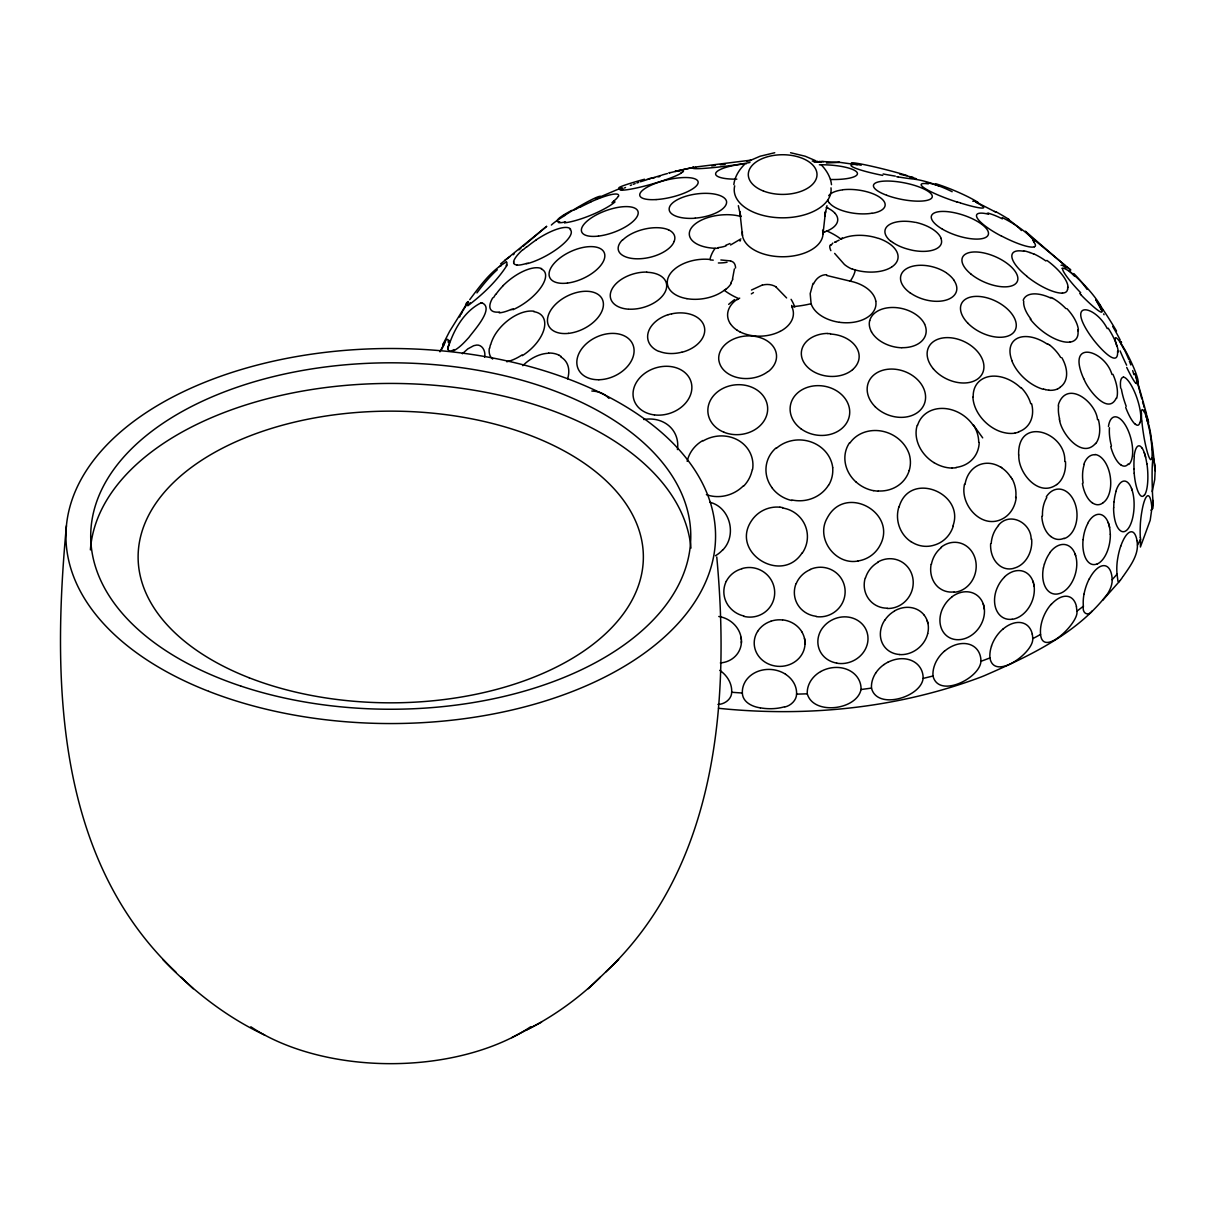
<?xml version="1.0" encoding="UTF-8"?>
<svg xmlns="http://www.w3.org/2000/svg" width="1216" height="1216" viewBox="0 0 1216 1216"><rect width="100%" height="100%" fill="white"/><g stroke="black" fill="none" stroke-linecap="round" stroke-linejoin="round"><path stroke-width="1.5" d="M978.713 442.335L978.713 441.986A32.482 28.135 36 0 0 973.286 424.87L982.695 437.866M1076.92 611.678C1078.744 622.987 1040.972 659.954 1040.455 632.518A27.375 16.294 -65.2 0 1 1041.656 622.41A27.178 16.006 -65.5 0 1 1051.11 604.367M1154.592 467.263L1154.562 464.877A27.451 1.626 82.8 0 0 1154.41 463.053M805.022 643.918L804.992 641.866M820.663 671.551A27.178 22.937 -14.4 0 0 811.786 679.364A27.269 23.074 -14.1 0 0 809.795 682.556A27.375 23.21 -13.3 0 0 807.257 691.874A27.451 23.286 -13.2 0 0 807.287 693.804C813.306 715.54 856.839 710.19 861.034 689.457A27.436 23.165 -16.6 0 0 860.654 684.806A27.36 23.089 -16 0 0 858.192 678.528A27.132 22.8 -14.8 0 0 824.554 669.727A27.102 22.8 -14.7 0 0 820.694 671.566M861.019 689.563L861.034 689.502A372.704 215.186 0 0 0 871.492 688.074A27.451 22.481 -30.4 0 1 873.772 676.567A27.269 22.238 -31.1 0 1 875.626 673.193M785.536 674.272A27.208 23.119 3.6 0 1 793.835 682.921A27.36 23.332 2.9 0 1 796.237 689.442A27.436 23.423 2.2 0 1 796.571 694.123C796.571 700.082 790.947 705.614 784.989 706.937M66.424 525.753C52.136 679.166 55.024 858.42 175.864 972.101M719.796 670.335A27.132 22.526 21.9 0 1 729.144 680.778A27.36 22.891 21.3 0 1 731.409 687.542A27.436 23.013 20.7 0 1 731.667 692.254C731.758 698.926 724.69 704.398 717.942 704.414M741.365 642.96L741.426 640.908M484.576 357.215C486.142 351.196 481.779 343.049 474.711 345.481A29.488 13.665 -59.4 0 0 473.632 345.739L467.795 348.886L462.354 353.75M822.989 234.202L825.497 211.523L824.676 216.342L826.986 205.686M1015.694 496.934L1015.634 497.602M733.826 184.665C734.646 177.004 739.009 169.951 744.359 164.57M931.106 564.315L931.061 564.589A24.639 21.493 -73.6 0 0 937.673 586.705A25.126 21.964 -72.6 0 0 939.816 588.407A25.521 22.314 -69.9 0 0 953.42 591.979L954.058 591.964M1116.288 398.042C1108.11 415.735 1088.335 389.713 1084.474 380.258A29.488 12.479 58 0 1 1083.714 378.586M449.038 344.994C454.602 328.335 464.755 311.068 480.852 302.966M869.668 320.629L869.379 322.164A28.941 19.426 13.7 0 0 870.337 329.308A28.895 19.365 13.8 0 0 871.507 331.831M1152.206 491.598L1154.714 479.651L1155.109 471.063A372.704 215.186 0 0 0 1154.562 464.877M1140 422.56L1139.97 422.682A25.004 7.083 71.3 0 0 1136.382 396.446A25.004 7.083 71.3 0 0 1123.356 377.051M952.964 525.859C964.896 493.635 911.438 470.987 899.627 505.218A29.488 26.995 70.9 0 0 899.05 506.966M909.234 470.47L909.37 470.014A32.619 30.005 21.1 0 0 909.37 454.662A32.482 29.868 21.1 0 0 908.565 452.413A33.303 29.594 23.1 0 0 880.87 430.95A33.303 29.594 23.1 0 0 849.893 443.065M909.249 470.41L909.264 470.349A33.197 30.415 25.1 0 1 902.53 481.87A33.729 30.947 30.1 0 1 878.271 490.975M917.198 425.296L916.818 426.664A32.68 26.798 40.9 0 0 933.934 462.642M618.473 196.369L618.579 196.065A32.68 6.019 -26.1 0 0 596.706 199.394M732.488 279.072L734.388 268.903M506.662 265.802C496.569 281.443 482.57 294.546 467.81 305.794M726.286 581.339L726.438 581.02A25.293 24.73 15.2 0 1 741.866 568.769M813.048 283.358L810.19 293.634L811.102 303.711A32.878 21.082 6.5 0 0 839.116 322.255M467.765 302.298L468.19 301.492L449.601 331.36L442.685 344.873L445.512 341.179M459.572 317.026L460.302 315.704M461.016 314.412L462.399 311.934M463.053 310.764L463.646 309.67M464.223 308.651L466.929 303.802M467.005 303.65L467.552 302.678M828.582 485.366L828.765 485.047A32.619 30.476 -3.8 0 0 832.793 470.045A32.482 30.339 -3.8 0 0 832.656 467.719M849.513 442.822L848.692 444.098A32.68 29.245 31.6 0 0 856.186 482.159M1095.601 443.369C1082.225 459.146 1062.191 434.401 1059.683 420.827M469.726 299.668C480.077 285.958 490.58 271.107 505.643 262.398M1122.474 577.311L1120.377 580.245M1122.991 576.582C1129.39 567.264 1137.614 556.715 1137.416 545.194A372.704 215.186 0 0 0 1140.547 539.159A27.451 6.126 -85.6 0 1 1140.395 537.305M500.551 263.948L546.653 226.374M802.119 552.87C781.371 585.276 728.384 551.365 752.598 519.247A29.488 29.397 18.6 0 1 753.783 517.758A30.506 30.4 10.3 0 1 779.927 507.194M1120.21 580.488L1102.699 600.278M605.614 972.101C717.501 866.628 730.071 701.146 716.771 556.974M722.745 550.027C737.124 535.466 730.33 507.467 710.022 502.299M743.721 486.081L744.07 485.701A32.619 29.625 -26.5 0 0 751.762 471.717A32.482 29.503 -26.5 0 0 752.324 469.437M998.351 525.342C1009.918 511.191 1031.244 523.032 1031.153 539.205M526.042 1030.256C553.265 1016.546 578.497 998.503 600.294 977.193M588.301 988.745L618.655 959.53M1119.252 581.628L1117.975 581.339L1117.048 574.134A27.451 9.834 -79.5 0 1 1116.896 572.25A27.375 9.789 -79.6 0 1 1117.185 561.99A27.269 9.546 -79.7 0 1 1117.793 557.931A27.178 9.409 -79.7 0 1 1120.726 546.121M1117.048 574.134A372.704 215.186 0 0 1 1112.169 579.652C1112.382 584.501 1110.238 589.669 1107.563 593.818C1077.33 633.673 1028.934 656.275 984.276 675.716L980.947 677.054C897.606 708.335 806.786 717.364 718.504 708.29M775.884 448.05L774.714 449.145A32.68 30.476 11.7 0 0 771.932 487.57M522.91 246.422L546.531 226.419M520.919 248.14L518.958 249.842M1092.242 610.903C1088.259 616.694 1081.921 613.487 1083.38 606.206A27.451 13.27 -72.8 0 1 1083.243 604.322A27.375 13.224 -72.9 0 1 1084.003 594.107M513.182 254.752L514.11 253.977M1056.719 484.515C1039.148 497.466 1019.13 474.134 1018.795 456.806A29.488 20.885 66.8 0 1 1018.719 455.012M1095.038 454.48A25.019 14.303 82.6 0 1 1110.178 476.125A25.019 14.303 82.6 0 1 1102.851 502.862L1102.866 502.922M1102.73 503.014L1102.638 503.074A25.521 13.862 85.4 0 1 1093.746 503.682A25.126 13.604 83.8 0 1 1092.105 502.558M740.894 238.898L730.573 244.978M563.631 215.658L564.513 215.126M751.488 290.031L762.31 285.03M680.914 173.28L680.99 173.234A33.258 3.846 -15.9 0 1 650.043 184.619A33.258 3.846 -15.9 0 1 620.236 190.091M702.863 440.511L701.419 441.378A32.68 30.385 -14.9 0 0 687.177 461.335M574.104 210.034L575.609 209.198M780.17 331.39L780.322 331.314A32.878 21.918 -2.5 0 0 791.783 306.706A73.279 42.302 0 0 0 811.102 303.711M511.754 1037.674L541.546 1022.139M832.838 243.063L830.938 245.404M839.116 240.16L834.632 242.242A35.963 3.45 -12.3 0 0 835.97 242.182M750.09 160.527L760.137 156.226L774.744 152.73M453.355 350.953C459.511 347.776 464.254 342.502 468.874 337.47C473.83 330.524 495.231 307.709 481.673 302.784M624.386 188.009L625.541 187.492M1064.106 538.232L1063.681 538.414A25.521 17.191 -88 0 1 1052.782 537.791A25.126 16.887 -89.8 0 1 1050.898 536.454M595.43 198.907L621.254 187.918M630.359 185.455L631.636 184.954M633.369 184.285L635.132 183.616M636.91 182.978L638.689 182.354M640.467 181.746L647.338 179.588M648.903 179.132L650.423 178.706M681.978 352.26L682.617 352.078A28.895 19.745 -12.2 0 0 700.522 320.142A29.017 19.821 -12.1 0 0 671.718 313.819M651.913 178.311L654.77 177.597M669.028 172.794L670.046 172.535M694.002 167.261L674.986 171.395L693.226 167.413M658.038 176.882L659.817 176.548M711.694 165.908L715.282 165.376M858.01 561.017C835.407 565.47 815.465 538.445 827.108 518.244A29.488 28.713 66.6 0 1 828.02 516.602C846.549 484.409 896.891 512.97 880.384 544.662A30.339 29.974 70.1 0 1 858.01 560.956M695.476 167.033L750.789 160.162M720.343 164.768L725.146 164.373M548.614 353.248L547.2 353.339A32.68 22.846 -43.5 0 0 522.804 365.682M826.439 162.99L839.466 162.366L821.742 161.485M887.209 608.167L886.601 608.167A25.521 23.879 -53.4 0 1 872.419 602.908A25.126 23.545 -57.1 0 1 870.337 600.902A24.639 23.074 -58.6 0 1 865.123 578.223M720.86 259.966L730.679 260.908M646.714 272.293L647.444 272.308A28.941 17.389 -15.6 0 1 665.076 292.068A28.941 17.389 -15.6 0 1 628.687 309.153M815.738 161.226L817.441 161.302M812.242 161.074L814.006 161.15M826.698 275.485L850.197 281.154A32.878 21.143 6.2 0 1 875.778 301.051M816.164 616.284L815.526 616.193A25.521 24.685 -23.1 0 1 801.374 609.262A25.126 24.396 -27.5 0 1 799.383 607.027A24.639 23.925 -29.7 0 1 795.963 583.847M838.341 162.154L857.265 164.768M898.229 176.958L896.709 176.73M534.082 311.25L532.942 311.114A32.68 18.65 -42.1 0 0 498.621 329.627A32.999 18.362 -42.6 0 0 494.942 334.856A33.425 17.921 -43.8 0 0 490.671 344.706M686.949 298.665L687.207 298.71A32.878 19.623 -8.3 0 0 724.28 290.29A31.54 25.87 73 0 0 726.271 288.709M790.567 152.73L805.19 156.226L815.237 160.527M760.274 707.849C752.309 706.724 742.642 702.24 742.338 693.014A27.451 23.408 5.8 0 1 745.028 682.024A27.269 23.241 4.8 0 1 747.08 679.045A27.178 23.119 4.4 0 1 756.109 672.129A27.102 22.998 3.9 0 1 785.627 674.287M1045.319 389.5L1043.556 389.074M743.827 615.98L743.113 615.813A25.521 24.7 20.9 0 1 729.57 607.225A25.126 24.472 19.3 0 1 727.73 604.778A24.639 24.031 17.8 0 1 726.256 581.324M899.855 174.192L913.277 177.475M956.84 201.81L958.223 202.251A33.182 4.393 19.1 0 0 960.336 202.814M974.381 201.172L972.77 201.233M974.822 201.339L994.627 211.554M541.652 268.645L540.877 268.341A32.68 14.182 -38.4 0 0 508.075 281.078A32.999 13.786 -38.6 0 0 503.196 285.532M1001.482 236.01L1002.987 236.77A32.68 6.475 27.1 0 0 1034.466 246.787M264.693 1035.059C226.085 1017.002 192.189 990.219 162.838 959.53M1150.929 510.173L1152.89 508.379L1153.178 502.375A27.451 2.265 88.6 0 1 1153.026 500.506M1000.814 467.005L1001.695 467.567M776.158 287.174L786.615 297.935M1026.699 276.29L1027.991 277.294A32.68 10.397 33.8 0 0 1062.495 293.102M1067.086 267.246L1070.794 269.998L1033.919 239.582L1025.346 231.253L1065.262 265.726M181.199 977.193L193.177 988.745M1081.009 294.85C1082.985 297.13 1110.573 324.459 1099.416 305.49M820.967 164.555C826.318 169.951 830.665 177.004 831.501 184.665M1095.844 299.714L1102.654 310.08M570.623 229.231L570.289 228.821A32.68 9.85 -33 0 0 541.819 236.33A32.999 9.363 -32.9 0 0 536.21 239.826M1030.226 319.063L1031.183 320.279A32.68 14.774 39 0 0 1065.566 342.061A32.999 15.2 40 0 0 1069.867 342.061M953.952 280.151L953.268 279.224A28.941 16.948 15.9 0 0 946.306 272.84M1107.274 328.639C1095.312 305.064 1065.262 299.577 1090.615 335.89A29.488 7.995 52.4 0 0 1091.786 337.41C1094.339 341.529 1118.826 371.427 1117.58 351.166M1010.648 476.626L1012.001 478.937M834.647 253.399L844.466 264.526A33.546 32.908 -68.8 0 0 852.462 269.268M1103.596 313.91L1104.067 314.731M1100.632 308.575L1099.994 307.42M1101.027 309.29L1101.848 310.764M1098.58 304.882L1099.249 306.113M1098.367 304.502L1095.768 299.683M924.586 324.17L924.829 324.702A29.002 19.714 13.5 0 1 901.968 347.685M1111.956 374.482C1104.903 349.95 1065.763 338.398 1083.638 378.586M1011.818 360.711L1012.67 362.687A32.68 19.228 42.4 0 0 1043.495 389.348M1108.232 522.546L1108.87 524.415M1075.02 553.766L1075.658 555.682M1131.549 488.482L1132.157 490.276M1032.931 581.172L1033.554 583.163M927.139 620.51L927.975 623.489M1144.271 452.595L1144.834 454.328M983.227 603.942L983.82 605.994M1146.004 415.978L1146.506 417.666M1030.758 403.742L1030.651 403.347A32.482 25.262 42 0 0 1021.06 387.539M1146.141 414.595L1148.542 422.484L1147.007 415.902M1141.794 396.842L1135.09 373.616L1137.401 382.417M1142.082 397.814L1142.63 399.775M1142.903 400.748L1146.612 414.398M1144.834 409.929L1145.518 412.391M1143.724 405.946L1144.104 407.314M1097.516 419.642C1096.026 402.344 1067.648 379.742 1058.665 403.727A30.704 18.696 60.5 0 0 1058.285 405.886M1143.344 404.563L1142.569 401.706M1146.81 418.73L1147.281 420.493M1145.153 455.438L1145.624 457.246M1141.794 398.863L1139.894 391.826M1139.529 390.458L1138.814 387.767M1137.568 383.086L1138.678 387.25M1109.19 525.57L1109.615 527.486M804.475 638.339L804.87 640.543M738.34 205.686L740.65 216.342L739.83 211.523L742.49 235.661M1033.843 584.379L1034.162 586.37M1076.418 606.693L1076.905 611.162A372.704 215.186 0 0 0 1083.38 606.206M741.061 637.351L741.35 639.586M984.078 607.24L984.337 609.262M1077.878 329.84L1078.014 330.737M991.526 646.046A27.451 18.954 -56 0 0 989.93 657.932C994.05 681.492 1033.889 652.521 1032.718 638.658A27.436 18.483 -57.9 0 0 1032.247 634.129M944.391 651.198A27.178 20.596 -45.3 0 0 936.624 660.714A27.269 20.748 -45.2 0 0 934.937 664.286A27.451 21.022 -44.7 0 0 932.991 675.99C938.539 698.85 980.02 678.285 980.932 661.306A372.704 215.186 0 0 0 989.93 657.932M871.492 688.074C876.842 710.478 921.074 697.285 923.111 678.406A372.704 215.186 0 0 0 932.991 675.99M1064.775 461.487C1066.402 432.318 1017.382 415.249 1018.658 454.997M1140.547 539.159L1140.41 547.018L1150.199 520.266L1151.871 508.531A372.704 215.186 0 0 0 1153.178 502.375M972.922 397.039L973.013 398.438A32.68 23.362 43.5 0 0 998.275 430.753A32.999 23.955 44.3 0 0 1004.294 432.653A33.425 24.7 46.2 0 0 1015.132 433.109M1112.169 579.698L1112.169 579.758A27.436 12.646 -74.1 0 0 1111.698 575.198A27.36 12.692 -73.8 0 0 1110.026 570.015A27.132 12.631 -73 0 0 1089.399 578.786M822.594 230.158A40.341 23.286 0 0 1 784.107 256.743A40.341 23.286 0 0 1 742.414 231.815M669.256 172.93A32.665 3.177 -18.2 0 1 682.434 172.292M682.115 172.383A33.166 3.618 -16.8 0 1 680.945 173.128M622.592 189.346A32.482 1.991 -12.8 0 1 621.589 189.438M623.17 189.027A32.619 2.006 -12.8 0 1 619.172 188.936M622.577 187.933A33.592 2.067 -14.4 0 1 644.541 179.238M646.958 179.345A33.714 1.246 -17.1 0 1 651.092 178.053M651.183 178.342A33.425 1.596 -17.1 0 1 660.942 175.423M661.945 175.043A32.999 2.538 -17.5 0 1 667.462 173.523M718.094 248.246A31.54 30.689 -75.2 0 1 715.13 248.292A32.878 16.553 -5.5 0 1 689.533 235.858A32.938 16.553 -5.6 0 1 725.876 214.715L726.195 214.685A32.878 16.598 -5.7 0 1 741.061 216.539M891.541 267.11A32.908 17.966 7.9 0 1 855.334 269.982A73.279 42.302 0 0 1 850.197 281.154M724.265 290.29A73.279 42.302 0 0 0 738.401 298.452A32.878 21.979 -2.2 0 0 730.238 323.562M715.13 248.307A73.279 42.302 0 0 0 709.946 259.449A32.878 19.745 -8.3 0 0 675.716 268.219A32.923 19.669 -8.4 0 0 673.801 269.876L673.649 269.937A32.954 19.73 -8.5 0 0 674.667 294.196A32.923 19.669 -8.4 0 0 686.918 298.65M824.63 231.785A31.54 25.186 75 0 0 826.91 230.979A73.279 42.302 0 0 1 841.062 239.172A32.908 17.966 7.9 0 1 878.119 238.306L878.378 238.275A32.923 18.073 8 0 1 888.182 242.881A32.954 18.027 8.1 0 1 891.738 266.988M695.172 218.226A28.88 11.993 -7.7 0 1 669.849 211.706A28.88 11.856 -7.6 0 1 669.21 209.836L669.195 209.638A28.941 11.886 -7.8 0 1 695.537 194.089A28.941 11.886 -7.8 0 1 726.438 200.974A28.895 12.13 -8.4 0 1 726.59 202.51A29.002 12.175 -8.3 0 1 695.187 218.135M739.89 241.011A18.514 1.292 -29.5 0 1 740.529 240.662M729.995 243.504A35.963 30.111 -34.9 0 1 725.891 245.191M726.013 245.89A33.546 31.251 -44.6 0 1 718.078 247.623M713.245 260.148A31.54 9.5 11.8 0 1 710.311 259.905M826.272 207.374A32.938 15.702 2 0 1 828.309 208.346M828.294 208.346A32.923 15.702 2 0 1 834.936 213.195M835.058 213.347A32.878 15.717 1.9 0 1 826.941 231.01M824.722 232.058A33.546 26.767 70.7 0 1 823.095 232.575M892.65 242.455A29.032 14.075 12.5 0 1 891.024 241.224M892.757 242.425A28.971 13.847 12.7 0 0 909.598 249.599A28.895 13.756 12.7 0 0 913.17 250.435A28.926 13.756 13.5 0 0 940.85 238.23M890.781 241.27A28.926 14.045 12.4 0 1 888.227 225.431A28.926 14.045 12.4 0 1 915.01 222.33M915.77 222.376A29.002 14.03 13.3 0 1 941.047 238.245M842.369 237.986A31.54 3.663 -33.4 0 1 840.484 238.99M855.38 269.998A31.54 30.917 -82 0 1 852.538 269.055M830.847 250.633A18.514 4.94 49.2 0 1 830.513 244.902M901.664 347.776A28.865 19.471 14.1 0 1 871.462 331.846M869.729 320.644A28.941 19.441 13.2 0 1 895.326 307.557A28.941 19.441 13.2 0 1 924.662 324.17M875.809 301.264A32.938 21.219 6.5 0 1 839.435 322.286M813.626 283.799A19.608 15.565 82.6 0 1 826.667 274.71M830.513 334.05A28.895 21.067 5.8 0 1 858.466 361.091L858.314 361.486A28.941 21.326 5.7 0 1 852.568 369.649M827.655 333.625A28.941 21.326 5.7 0 1 830.482 333.67M852.598 369.664A29.002 21.417 6.2 0 1 804.703 363.751A29.002 21.417 6.2 0 1 827.579 333.412M768.314 371.534A28.926 21.341 -4.1 0 0 767.342 340.997A28.926 21.341 -4.1 0 0 726.028 343.794A28.85 21.371 -3.7 0 0 718.717 359.054A28.926 21.341 -4.1 0 0 719.173 361.806A28.986 21.417 -5 0 0 738.462 377.796A28.986 21.417 -5 0 0 767.6 371.822M737.124 330.235A32.878 21.918 -2.5 0 1 730.497 323.882M791.631 305.444A31.54 6.293 51.8 0 1 792.604 307.45M780.034 331.406A32.954 22.01 -2.5 0 1 739.769 331.755M739.754 331.77A32.938 22.055 -2.4 0 1 737.002 330.159M739.708 298.118A31.54 3.754 -35.9 0 1 737.215 299.683M728.673 304.365A33.546 2.63 -34.8 0 1 734.555 299.562M751.321 293.907A35.963 5.046 -31.6 0 1 753.464 292.57M762.341 285.152A18.514 17.799 -59.7 0 1 776.264 286.976M791.084 299.318A33.546 12.175 44.8 0 1 794.778 307.055M681.857 352.169A28.986 19.851 -13.2 0 1 659.239 351.378M658.768 351.409A28.926 20.018 -13.5 0 1 648.113 332.85A28.926 20.018 -13.5 0 1 668.131 314.655M668.162 314.731A28.895 19.973 -12.4 0 1 671.703 313.774M627.973 309.153A28.926 17.51 -15.7 0 1 611.876 289.317A28.926 17.51 -15.7 0 1 646.806 272.095M727.031 262.246A33.546 8.755 10.8 0 1 718.367 262.975M730.573 261.151A18.514 9.363 -57.7 0 1 735.574 268.022M732.792 279.209A35.963 31.814 27.1 0 1 730.786 282.872M731.333 283.313A33.546 28.91 52.6 0 1 726.423 288.876M674.257 241.3A29.047 14.501 -13.1 0 1 673.679 242.546A28.926 14.455 -13.1 0 1 651.7 256.88A28.926 14.455 -13.1 0 1 623.762 255.998L623.443 255.831A29.002 14.212 -13.6 0 1 622.242 240.099M622.607 240.145A28.926 14.197 -14.3 0 1 668.526 229.824M668.435 229.778A28.986 14.501 -13.7 0 1 674.196 241.3M819.371 164.783A29.944 7.22 3 0 1 856.93 172.262A29.944 7.22 3 0 1 830.574 179.482M746.685 160.998A32.68 1.17 -8.9 0 1 750.728 160.497M749.968 162.458A33.258 2.234 -7.2 0 1 711.649 167.762A33.258 2.234 -7.2 0 1 693.15 167.747M693.698 167.686A32.482 0.866 -3.4 0 1 693.272 167.641M695.78 167.458A32.619 0.882 -3.4 0 1 693.105 167.185M736.835 179.147A29.944 7.418 -5.4 0 1 715.996 172.672A29.944 7.418 -5.4 0 1 746.305 163.75M823.673 161.652A33.714 0.806 2.9 0 1 818.961 161.47M821.378 162.26A33.698 1.885 1.9 0 1 814.082 162.169M882.725 175.393A33.288 3.77 11.1 0 1 853.282 164.449M852.614 164.297A32.482 2.538 15.3 0 1 853.419 164.327M852.446 164.038A32.619 2.538 15.3 0 1 861.232 165.209M851.443 162.807A33.592 1.991 14.1 0 1 873.59 166.683A33.592 1.991 14.1 0 1 906.969 175.53M909.796 176.882A32.999 1.155 11.2 0 1 912.958 177.688M913.049 177.764A32.68 1.353 10.2 0 1 898.229 176.958M895.31 176.122A33.546 2.782 10.9 0 1 883.15 173.964M960.549 203.011A32.665 3.374 19.1 0 0 983.622 207.176A32.999 3.344 20.2 0 0 982.574 206.066M956.962 201.993A33.258 4.864 19.3 0 1 925.178 188.571A33.258 4.864 19.3 0 1 928.34 183.859M926.288 182.886A32.482 5.168 23.6 0 1 927.61 183.099M926.942 182.719A32.619 5.198 23.7 0 1 939.056 185.957M935.697 183.707A33.592 4.575 22.7 0 1 978.439 202.646M975.627 201.78A33.714 2.827 22.3 0 1 978.287 203.194M976.843 202.753A33.425 3.01 21.8 0 1 982.194 205.914M1034.39 246.742A32.999 6.612 28.2 0 0 1035.409 245.738A33.425 6.551 29.9 0 0 1033.813 242.045M1001.437 236.086A33.258 7.98 26.7 0 1 977.36 218.226A33.258 7.98 26.7 0 1 988.35 214.168M987.21 213.18A32.482 8.725 30.9 0 1 988.942 213.651M988.578 213.286A32.619 8.77 30.9 0 1 1002.364 218.865M1002.258 217.588A33.592 8.178 30.2 0 1 1034.026 241.011M1032.87 240.51A33.714 6.46 30.5 0 1 1034.314 242.273M1026.866 276.23A33.379 11.886 32.8 0 1 1023.826 251.302M1023.553 250.754A32.543 12.783 36.4 0 1 1029.998 252.609M1029.937 252.502A32.482 12.89 36.7 0 1 1033.767 254.098M1033.661 253.794A32.65 12.935 36.6 0 1 1045.897 260.984M1046.9 260.406A33.592 12.464 36.4 0 1 1068.028 287.386M1067.633 287.143A33.714 10.898 37.3 0 1 1067.709 289.058M1067.557 288.967A33.425 10.883 36.7 0 1 1065.292 292.463A32.999 10.686 34.9 0 1 1062.419 293.041M1030.925 319.002A33.683 16.294 37.4 0 1 1023.705 301.112M1023.188 300.306A33.075 16.614 36 0 1 1050.715 298.026M1050.715 297.342A32.482 17.298 40.8 0 1 1052.782 298.498M1052.813 298.254A32.619 17.374 40.8 0 1 1065.9 308.606M1066.934 308.651A33.44 16.994 40.9 0 1 1078.425 330.098M1077.954 330.706A33.85 15.778 43.1 0 1 1076.996 337.607A33.714 15.762 42.6 0 1 1075.689 339.386A33.425 15.641 41.9 0 1 1069.898 342.106M1011.94 360.559A33.258 20.353 40.1 0 1 1017.762 338.139A33.258 20.353 40.1 0 1 1047.417 344.234M1047.66 343.733A32.482 21.554 42.9 0 1 1049.636 345.238M1049.742 345.055A32.619 21.645 42.9 0 1 1060.702 357.489M1061.887 357.747A33.592 21.584 43.5 0 1 1060.048 387.25M1060.17 387.387A33.714 20.611 46.1 0 1 1057.616 388.831M1057.662 388.907A33.425 20.383 45.3 0 1 1048.937 390.275M1048.876 390.123A33.075 19.806 43.4 0 1 1045.35 389.622M973.226 397.115A33.258 24.244 40.3 0 1 989.003 376.58A33.258 24.244 40.3 0 1 1020.741 387.843M1031.624 403.758A33.592 25.597 43.3 0 1 1018.522 431.832M1018.658 432.09A33.714 25.019 47.1 0 1 1015.086 433.002M933.964 462.582A32.999 27.406 41.4 0 0 939.998 465.606A33.425 28.211 43.1 0 0 951.915 468.069M917.548 425.448A33.258 27.436 36.5 0 1 941.898 408.409A33.258 27.436 36.5 0 1 972.998 425.007M979.214 442.487A33.592 28.758 38.4 0 1 956.08 467.415M956.171 467.734A33.714 28.576 43.9 0 1 951.9 467.947M878.271 491.158A33.714 30.993 32.7 0 1 873.666 490.595M873.666 490.717A33.425 30.598 32.1 0 1 861.718 486.172A32.999 29.807 31.4 0 1 856.231 482.114M776.264 448.415A33.288 30.537 5.4 0 1 810.814 441.864A33.288 30.537 5.4 0 1 832.747 467.719M828.37 485.397A33.592 31.494 0.5 0 1 791.95 499.974M791.814 500.521A33.334 31.662 7.1 0 1 771.871 487.616M703.122 440.922A33.258 30.37 -16 0 1 738.325 440.314A33.258 30.37 -16 0 1 752.598 469.452M743.402 485.792A33.592 30.841 -24.4 0 1 706.39 494.669M643.75 419.52A33.258 28.85 -31.5 0 1 677.434 449.586M591.842 391.035A33.303 25.84 -37.4 0 1 608.927 398.377M560.804 356.957A33.197 22.329 -38.5 0 1 567.629 378.83M559.223 355.376A33.774 22.739 -38.9 0 1 561.184 356.531M548.705 353.035A33.546 22.876 -40.6 0 1 559.269 355.315M533.794 311.691A33.258 18.59 -39.3 0 1 544.054 329.065A33.258 18.59 -39.3 0 1 522.318 355.65M522.09 354.92A32.482 16.051 -39.9 0 1 506.783 361.76M492.647 359.039A33.592 17.237 -41 0 1 489.288 348.414M489.759 348.202A33.714 17.89 -44.3 0 1 490.428 344.782M541.257 269.01A33.258 14.288 -35.7 0 1 540.968 287.386A33.258 14.288 -35.7 0 1 512.909 309.73M513.122 308.788A32.482 11.674 -35.2 0 1 511.085 309.73M511.206 309.396A32.619 11.719 -35.2 0 1 499.244 312.877M499.639 311.995A33.592 12.631 -36.5 0 1 492.754 297.814M493.635 297.525A33.714 12.981 -39.8 0 1 495.611 294.363M495.976 294.287A33.425 13.118 -39.4 0 1 503.302 285.547M570.106 229.535A33.303 10.154 -29 0 1 560.47 246.362A33.303 10.154 -29 0 1 527.85 263.507M528.124 263.188A32.482 7.646 -29 0 1 526.254 263.781M526.665 263.386A32.619 7.676 -29 0 1 517.043 265.103M517.043 264.921A33.197 8.223 -30.5 0 1 513.593 262.838M513.73 262.762A33.546 8.345 -32.5 0 1 513.79 261.866M513.593 261.987A33.805 8.345 -33 0 1 522.485 249.949M523.214 249.766A33.714 8.299 -33.6 0 1 526.3 247.061M526.786 247.03A33.425 8.527 -33.3 0 1 536.286 239.886M615.038 201.917A33.197 7.022 -22.1 0 1 564.589 222.832M614.065 201.142A33.774 7.038 -22.3 0 1 611.967 202.707M565.714 222.163A32.482 4.317 -21.4 0 1 564.224 222.452M565.06 222.026A32.619 4.332 -21.4 0 1 558.357 222.513M559.755 221.738A33.592 4.682 -23 0 1 571.915 210.353M575.882 209.167A33.714 4.271 -26 0 1 579.774 207.085M580.275 207.161A33.425 4.575 -25.8 0 1 590.839 201.993M590.915 201.856A32.999 5.502 -25.8 0 1 596.691 199.363M618.047 196.627A33.546 6.627 -23.7 0 1 613.366 201.339M915.162 179.314A30.157 5.7 20.4 0 1 952.158 191.718M1112.929 374.315A30.339 14.182 61.6 0 1 1116.622 398.438M565.607 214.822A30.415 2.721 -31.4 0 1 591.462 199.743A30.415 2.721 -31.4 0 1 600.187 197.494M551.35 225.051A28.956 3.922 -28.3 0 1 564.847 215.506M600.978 197.038A29.488 2.675 -32.2 0 1 601.084 197.068M994.49 211.417A30.582 2.037 30.1 0 1 996.132 212.344M995.737 211.63A30.066 3.207 30 0 1 1009.28 219.594M1009.356 220.202A29.29 4.271 33 0 1 1021.425 230.523M1007.836 219.23A29.488 3.481 29.8 0 1 1009.402 220.202M1092.074 502.725A24.639 13.254 83.3 0 1 1082.422 483.512M1083.106 482.98A25.293 13.452 82.4 0 1 1084.262 464.421M1083.942 464.01A25.855 14.759 81 0 1 1094.962 454.738M1098.398 419.642A30.339 18.696 66.4 0 1 1095.753 443.582M1059.744 420.827A29.488 16.857 62.8 0 1 1059.258 419.079M1059.668 419.125A30.126 17.51 62.5 0 1 1058.574 406.098M741.821 568.632A25.141 24.715 27.7 0 1 774.668 591.675A25.141 24.715 27.7 0 1 743.736 616.33M782.602 507.999A29.26 29.017 -6 0 1 802.332 553.006M779.912 507.224A30.902 30.628 -5.6 0 1 782.663 507.589M1073.819 273.57A25.293 4.849 50.5 0 1 1087.104 289.423M1061.066 265.27A25.141 3.572 50.3 0 1 1066.098 267.991M1069.29 270.879A25.141 3.572 50.3 0 1 1074.23 275.956M1132.689 370.622A25.323 3.77 68.9 0 1 1133.874 374.619M1129.375 361.167A25.247 3.906 68.2 0 1 1130.85 364.982M1124.01 348.977A25.369 3.815 68.2 0 1 1128.813 359.48M1120.483 343.155A25.43 3.466 67.9 0 1 1123.523 348.597M1121.198 341.909A25.521 1.398 60.6 0 1 1120.194 341.878M1121.228 341.666A25.126 1.322 59.3 0 1 1121.471 342.38M1112.731 326.481A24.639 1.338 58.8 0 1 1120.255 340.176M1099.872 305.079A25.293 1.474 57.9 0 1 1116.516 331.056M1061.933 268.371A29.458 5.32 47.2 0 1 1080.69 281.23A29.458 5.32 47.2 0 1 1101.149 307.01M1081.039 294.774A29.488 3.678 45.9 0 1 1079.732 293.436M1080.674 292.722A30.582 4.21 45.9 0 1 1062.556 269.025M1040.577 634.433A372.704 215.186 0 0 1 1032.718 638.658M807.287 693.804A372.704 215.186 0 0 1 796.571 694.123M742.338 693.014A372.704 215.186 0 0 1 731.682 692.254M1153.239 452.641A27.375 1.642 82.8 0 1 1154.258 462.399M1153.3 452.778A27.269 1.854 82.6 0 0 1152.814 448.81A27.178 1.961 82.6 0 0 1151.096 437.274M1147.266 421.45A27.132 2.158 82.7 0 1 1151.202 436.97M1135.972 383.405A24.639 2.25 65.4 0 1 1126.7 367.414M1126.624 365.195A25.293 2.189 64.6 0 1 1120.103 350.862M1116.85 346.119A25.141 3.39 63.8 0 1 1124.587 349.281A25.141 3.39 63.8 0 1 1137.902 382.782M1136.534 380.198A25.521 2.386 67.2 0 1 1136.322 383.542M1136.23 383.314A25.126 2.371 65.9 0 1 1135.653 382.706M1108.186 328.183A30.339 9.485 56.1 0 1 1118.279 351.895M1154.729 466.427A27.436 1.52 87.5 0 1 1155.124 470.744M1152.981 501.038A27.375 2.234 88.5 0 1 1152.358 490.443A27.269 2.022 88.4 0 1 1152.251 486.202A27.178 1.885 88.4 0 1 1153.254 458.554M1153.27 458.614A27.208 1.702 88.3 0 1 1154.166 461.35A27.36 1.626 87.8 0 1 1154.744 466.093M1141.292 412.072A25.384 3.496 79.5 0 1 1144.484 412.361M1144.438 411.874A25.217 3.466 80.7 0 1 1148.71 426.877M1148.816 426.74A25.384 3.314 80.6 0 1 1152.038 449.616M1151.947 449.358A25.414 3.177 80.6 0 1 1151.871 458.128M1151.78 457.718A25.323 3.162 80.6 0 1 1144.013 437.228A25.247 2.979 79.9 0 1 1143.374 433.215A25.369 3.101 79.9 0 1 1141.885 421.177M1141.733 420.675A25.521 3.481 79.6 0 1 1141.505 412.984M1123.417 377.264A25.384 7.19 71 0 0 1123.006 377.31A25.855 7.342 69.8 0 0 1120.696 388.162M1139.818 422.545A25.521 6.308 73.4 0 1 1136.367 424.901A25.126 6.186 72 0 1 1135.349 424.034M1135.44 424.414A24.639 5.989 71.5 0 1 1125.666 407.375M1126.214 406.311A25.293 6.004 70.7 0 1 1121.395 389.09M1151.932 508.455A27.36 5.487 -86.4 0 0 1150.488 499.138A27.132 5.518 -85.7 0 0 1141.961 510.978A27.178 5.715 -85.8 0 0 1140.426 522.941A27.269 5.852 -85.8 0 0 1140.243 527.03A27.375 6.095 -85.7 0 0 1140.319 537.472M1134.239 473.206A25.247 6.475 85.5 0 1 1133.95 469.163M1144.454 494.866A25.323 6.673 86.2 0 1 1134.178 473.222M1134.057 469.194A25.369 6.612 85.5 0 1 1134.3 456.821M1134.133 456.258A25.43 6.977 85.1 0 1 1142.234 448.37M1142.25 448.278A25.217 6.962 86.3 0 1 1146.825 463.813M1146.946 463.752A25.399 6.825 86.1 0 1 1144.499 495.049M1120.65 464.801A24.639 9.713 77.4 0 1 1110.74 446.682M1111.424 445.968A25.293 9.819 76.6 0 1 1109.448 427.743M1108.46 426.497A25.141 10.838 75.4 0 1 1126.487 427.044A25.141 10.838 75.4 0 1 1128.767 464.527M1128.235 463.934A25.521 10.184 79.4 0 1 1122.003 465.546A25.126 9.986 77.9 0 1 1120.635 464.558M1136.96 540.679A27.436 9.15 -80.7 0 1 1137.431 545.042M1120.757 546.182A27.102 9.226 -79.7 0 1 1122.125 542.579L1122.368 542.047A27.132 9.196 -79.6 0 1 1135.607 535.663A27.36 9.211 -80.4 0 1 1136.99 540.618M1114.084 501.767A25.384 10.078 -88.8 0 1 1116.09 491.31M1113.75 507.68A25.262 9.88 -88.8 0 1 1114.023 501.752M1116.014 490.914A25.43 10.366 -89.2 0 1 1129.117 483.983A25.217 10.336 -87.9 0 1 1132.461 491.401L1132.932 493.27A25.278 10.321 -88 0 1 1133.935 499.974A25.399 10.23 -88.1 0 1 1127.399 529.553A25.414 10.108 -88.1 0 1 1119.83 530.206A25.278 10.047 -88.3 0 1 1113.598 507.71M1084.049 594.107A27.269 12.981 -73.1 0 1 1084.946 590.14A27.178 12.829 -73.1 0 1 1089.323 578.71M1083.152 539.585A25.247 13.072 -82.7 0 1 1083.684 535.557A25.369 13.224 -82.7 0 1 1087.773 523.534M1097.303 563.814A25.323 13.27 -82 0 1 1083.076 539.585M1087.742 523.214A25.43 13.558 -83.1 0 1 1105.481 517.758A25.217 13.482 -81.7 0 1 1110.238 534.265M1110.345 534.25A25.399 13.422 -82 0 1 1097.318 563.92M1051.186 604.534A27.132 15.717 -65.4 0 1 1074.458 601.327A27.36 15.823 -66.3 0 1 1076.464 606.647M1043.45 567.933A25.247 15.96 -75.8 0 1 1044.392 563.981M1043.374 567.933A25.323 16.142 -75 0 0 1058.938 593.682A25.414 16.188 -75 0 0 1061.173 592.982A25.399 16.279 -75 0 0 1076.753 565.668A25.278 16.31 -74.8 0 0 1076.373 558.813L1075.962 556.882A25.217 16.31 -74.7 0 0 1072.041 548.644A25.43 16.431 -76.3 0 0 1050.198 552.155M1044.468 564.011A25.369 16.112 -75.8 0 1 1050.198 552.444M1050.867 536.575A24.639 16.492 89.6 0 1 1041.823 516.329M1042.477 515.903A25.293 16.796 88.5 0 1 1046.778 497.511M1046.277 496.842A25.141 17.541 86.9 0 1 1074.336 501.706A25.141 17.541 86.9 0 1 1064.182 538.642M1065.505 461.578A30.339 22.739 70.5 0 1 1056.78 484.622M991.496 646.046A27.269 18.681 -56.4 0 1 992.97 642.322A27.178 18.514 -56.5 0 1 999.795 632.062A27.102 18.346 -56.5 0 1 1002.835 629.174M1002.85 629.204A27.132 18.331 -56.4 0 1 1030.043 628.566A27.36 18.483 -57.4 0 1 1032.262 634.114M1012.183 619.233A25.323 18.605 -66.7 0 1 995.752 591.873A25.247 18.453 -67.6 0 1 997.135 588.042A25.369 18.62 -67.6 0 1 1004.477 577.129M1004.522 576.901A25.43 18.909 -68 0 1 1029.8 575.746A25.217 18.742 -66.3 0 1 1034.117 593.226A25.399 18.757 -66.6 0 1 1014.782 618.777A25.414 18.666 -66.7 0 1 1012.168 619.324M1031.654 539.098A25.354 20.581 -81.2 0 1 1013.81 568.237L1013.308 568.465A25.521 20.049 -80.3 0 1 1000.753 566.428A25.126 19.714 -82.4 0 1 998.731 564.878A24.639 19.274 -83.2 0 1 990.63 543.75M991.207 543.4A25.293 19.669 -84.4 0 1 998.518 525.601M1012.168 478.83A29.002 25.49 72.5 0 1 1015.846 496.858M1016.181 497.724A30.339 26.098 73.7 0 1 1001.938 519.126C981.874 529.188 960.898 505.871 964.182 486.081A29.488 24.335 69.8 0 1 964.455 484.302M965.018 484.485A30.415 25.278 69 0 1 1000.722 467.218M1001.604 467.75A28.986 25.126 70.8 0 1 1010.466 476.748M980.947 661.291A27.436 20.657 -47 0 0 980.476 656.731A27.36 20.626 -46.5 0 0 978.12 650.925A27.132 20.429 -45.4 0 0 944.422 651.274M952.037 596.874A25.369 20.642 -57.2 0 0 943.418 607.012A25.247 20.474 -57.3 0 0 941.701 610.675A25.323 20.611 -56.1 0 0 958.451 639.707A25.399 20.748 -56 0 0 984.033 616.102A25.217 20.687 -55.5 0 0 980.05 598.196A25.43 20.9 -57.5 0 0 952.113 596.676M931.395 564.361A25.293 21.994 -75.2 0 1 941.442 547.519M941.214 547.139A25.141 22.42 -77.5 0 1 975.186 558.737A25.141 22.42 -77.5 0 1 954.074 592.283M953.298 525.996A30.339 28.546 75.3 0 1 934.374 545.072A30.415 28.242 82.5 0 1 910.951 541.561M910.89 541.652A29.032 26.676 75.2 0 1 898.882 506.905M923.126 678.406A27.436 22.238 -33.4 0 0 922.701 673.801A27.36 22.177 -32.7 0 0 920.238 667.766A27.132 21.934 -31.5 0 0 887.786 662.31M875.611 673.193A27.178 22.086 -31.4 0 1 884.062 664.498M884.093 664.529A27.102 21.934 -31.5 0 1 887.771 662.279M924.312 615.326A25.217 22.101 -40.9 0 1 927.686 633.551M927.732 633.597A25.399 22.192 -41.6 0 1 899.293 654.558M899.369 654.482A25.323 22.07 -41.8 0 1 882.71 623.747A25.247 21.964 -43.3 0 1 884.701 620.251M884.746 620.282A25.369 22.131 -43.2 0 1 894.444 611.07M894.55 610.888A25.43 22.374 -43.3 0 1 924.327 615.311M865.503 577.934A25.293 23.651 -60.9 0 1 877.891 562.385M877.739 562.096A25.141 23.91 -63 0 1 912.714 577.509A25.141 23.91 -63 0 1 887.27 608.471M836.76 663.1A25.323 22.952 -22.5 0 1 820.739 630.724A25.247 22.891 -24.3 0 1 822.943 627.441A25.369 23.043 -24 0 1 833.446 619.278A25.43 23.256 -23.5 0 1 864.287 626.59A25.217 22.937 -21.1 0 1 867.236 632.974L867.722 635.132A25.232 22.952 -21.1 0 1 867.89 636.424L867.996 638.476A25.278 22.998 -21.4 0 1 867.008 645.179A25.399 23.074 -22.1 0 1 836.578 663.161M796.237 583.558A25.293 24.578 -33.3 0 1 810.449 569.574M810.358 569.362A25.141 24.685 -30.8 0 1 844.953 588.65A25.141 24.685 -30.8 0 1 816.194 616.603M784.746 706.709A30.081 16.082 1.1 0 1 760.289 707.818M782.678 619.871A25.384 23.514 1.2 0 1 801.77 631.666M801.663 631.59A25.278 23.226 2.7 0 1 803.746 650.514A25.384 23.317 1.8 0 1 787.39 665.319A25.414 23.317 1.2 0 1 772.464 665.41A25.323 23.241 1.2 0 1 757.614 631.393M757.659 631.408A25.247 23.21 -0.6 0 1 759.97 628.322A25.369 23.347 0 0 1 770.914 621.239M771.066 621.148A25.521 23.621 1.2 0 1 782.496 619.962M718.778 616.482A25.43 23.195 25.6 0 1 738.659 630.405A25.217 22.8 26.4 0 1 739.83 649.45A25.399 22.982 25.3 0 1 720.343 662.933M722.623 549.921A30.339 29.458 -74.3 0 1 715.449 555.742M439.949 351.819A24.639 3.268 -67.1 0 1 444.98 342.836M445.968 340.222A25.293 3.724 -67.1 0 1 448.187 342.228M449.114 340.389A25.141 3.618 -64.2 0 1 447.67 349.235M480.898 302.906A29.488 9.181 -54 0 1 481.703 302.738M454.13 349.57A30.339 7.311 -53.2 0 1 448.142 345.937M441.362 349.995A25.43 3.77 -67.4 0 1 444.311 344.25M506.981 264.86A30.704 5.062 -44.4 0 1 506.525 265.909M470.318 302.799A30.339 2.797 -46.4 0 1 466.914 302.374M505.704 262.322A29.488 4.803 -47.7 0 1 506.175 262.246M506.434 261.987A30.126 4.834 -47 0 1 506.251 265.544M499.457 266.532A25.293 3.526 -53.7 0 1 500.87 266.122M476.946 292.904A25.141 3.374 -50.7 0 1 497.283 269.77M509.838 256.667A30.339 1.246 -38.6 0 1 504.655 260.467M829.494 203.057A29.002 11.962 6.9 0 0 868.695 213.651A28.895 11.689 6.6 0 0 871.857 213.195M829.327 203.057A28.865 11.871 7.1 0 1 827.853 200.336M828.704 195.7A28.865 11.871 7.1 0 1 842.369 189.909M842.916 189.742A28.941 11.795 7.4 0 1 881.19 198.345A28.941 11.795 7.4 0 1 872.07 213.347M910.1 292.874A28.941 16.842 15.2 0 1 906.847 268.493A28.941 16.842 15.2 0 1 945.774 272.414M953.815 280.182A28.941 16.826 16.3 0 1 947.355 299.683A28.941 16.826 16.3 0 1 913.018 294.682A28.895 16.614 15.6 0 1 910.206 292.828M830.984 187.857A48.442 27.968 0 0 1 780.93 217.801A48.442 27.968 0 0 1 734.707 185.866M90.394 549.906A300.61 173.554 0 0 1 389.211 383.435A300.61 173.554 0 0 1 690.962 548.127M530.662 1026.775A185.136 106.886 0 0 1 250.83 1026.775M656.078 199.576A29.944 8.922 -13.3 0 0 698.09 181.731A29.944 8.922 -13.3 0 0 652.673 184.498A29.944 8.922 -13.3 0 0 656.078 199.576M970.824 273.965A29.944 13.862 23.6 0 0 1017.169 281.717A29.944 13.862 23.6 0 0 981.677 252.533A29.944 13.862 23.6 0 0 970.824 273.965M967.723 323.046A29.944 17.343 26.4 0 0 1014.95 330.6A29.944 17.343 26.4 0 0 982.452 296.841A29.944 17.343 26.4 0 0 967.723 323.046M875.246 406.782A29.944 23.241 20.4 0 0 924.403 403.742A29.944 23.241 20.4 0 0 889.474 369.117A29.944 23.241 20.4 0 0 875.246 406.782M801.086 428.868A29.944 24.761 9.3 0 0 849.346 416.009A29.944 24.761 9.3 0 0 809.294 386.779A29.944 24.761 9.3 0 0 801.086 428.868M598.85 379.742A29.944 21.462 -24.8 0 0 632.882 344.569A29.944 21.462 -24.8 0 0 584.638 345.374A29.944 21.462 -24.8 0 0 598.85 379.742M598.5 236.086A29.944 11.522 -20 0 0 638.02 211.554A29.944 11.522 -20 0 0 592.861 216.904A29.944 11.522 -20 0 0 598.5 236.086M886.677 195.274A29.944 8.375 11.2 0 0 932.231 196.946A29.944 8.375 11.2 0 0 889.686 181.078A29.944 8.375 11.2 0 0 886.677 195.274M942.4 229.155A29.944 10.701 18.3 0 0 988.243 234.81A29.944 10.701 18.3 0 0 948.966 211.812A29.944 10.701 18.3 0 0 942.4 229.155M933.432 368.934A29.944 20.642 25.8 0 0 982.042 374.178A29.944 20.642 25.8 0 0 951.11 337.82A29.944 20.642 25.8 0 0 933.432 368.934M723.87 432.197A29.944 24.943 -5.3 0 0 767.646 407.816A29.944 24.943 -5.3 0 0 721.787 389.014A29.944 24.943 -5.3 0 0 723.87 432.197M654.451 414.914A29.944 23.788 -17.9 0 0 690.977 381.596A29.944 23.788 -17.9 0 0 641.957 375.638A29.944 23.788 -17.9 0 0 654.451 414.914M568.45 333.382A29.944 18.316 -26.6 0 0 602.391 299.425A29.944 18.316 -26.6 0 0 555.454 304.426A29.944 18.316 -26.6 0 0 568.45 333.382M567.477 283.07A29.944 14.82 -24.7 0 0 604.413 253.126A29.944 14.82 -24.7 0 0 558.965 258.765A29.944 14.82 -24.7 0 0 567.477 283.07M763.405 191.003A34.352 19.836 0 0 0 816.924 175.986A34.352 19.836 0 0 0 767.646 156.727A34.352 19.836 0 0 0 763.405 191.003M249.143 677.768A252.624 145.844 0 0 0 642.717 567.386A252.624 145.844 0 0 0 280.364 425.798A252.624 145.844 0 0 0 249.143 677.768M240.722 686.037A300.033 173.219 0 0 0 690.779 536.028A300.033 173.219 0 0 0 240.722 386.019A300.033 173.219 0 0 0 240.722 686.037M208.681 691.326A324.809 187.522 0 0 0 714.734 549.404A324.809 187.522 0 0 0 248.824 367.354A324.809 187.522 0 0 0 208.681 691.326"/></g></svg>
